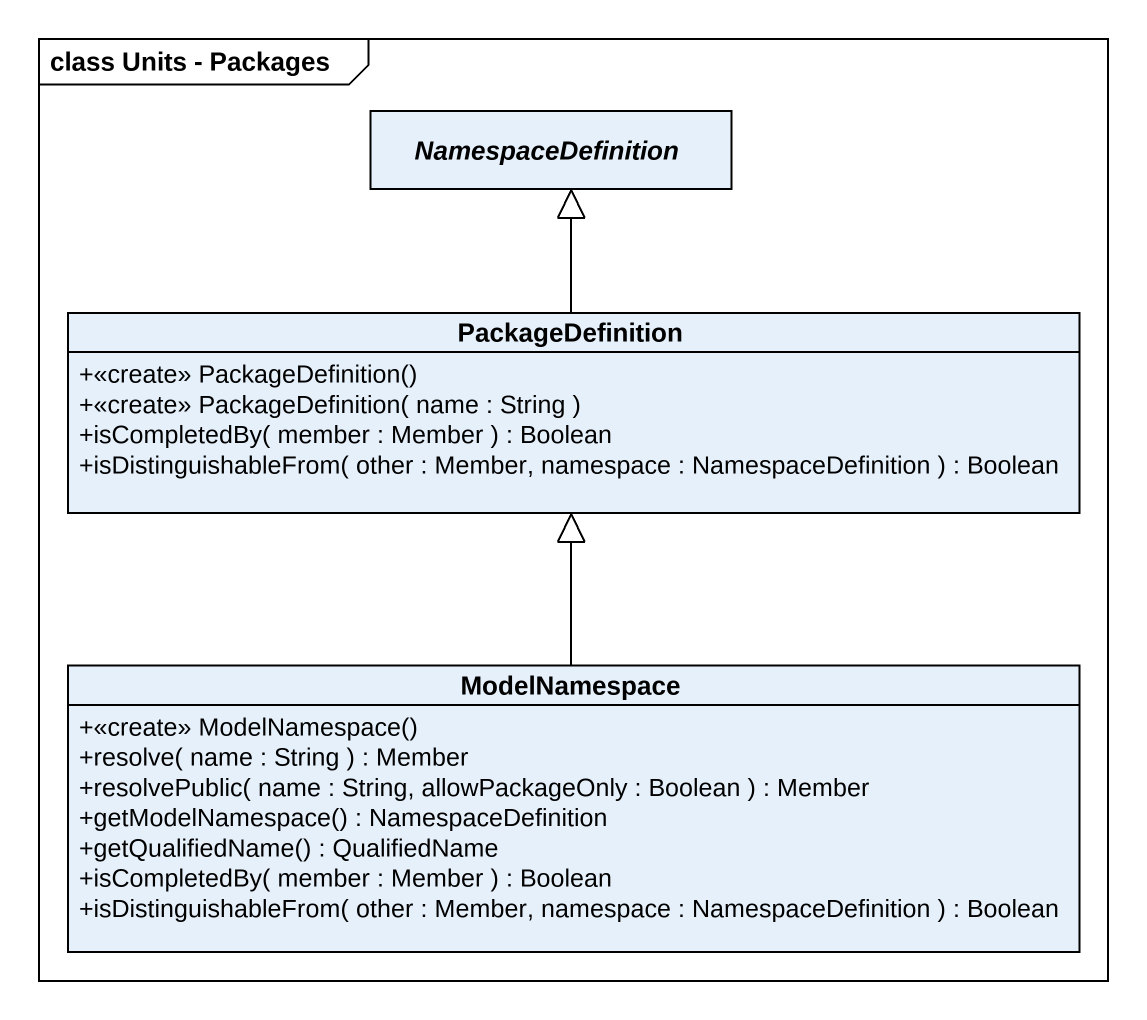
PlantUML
@startuml
mainframe class Units - Packages
hide circle
hide empty members
skinparam classAttributeIconSize 0
abstract class NamespaceDefinition
class PackageDefinition {
  +<<create>> PackageDefinition()
  +<<create>> PackageDefinition( name : String )
  +isCompletedBy( member : Member ) : Boolean
  +isDistinguishableFrom( other : Member, namespace : NamespaceDefinition ) : Boolean
}
class ModelNamespace {
  +<<create>> ModelNamespace()
  +resolve( name : String ) : Member
  +resolvePublic( name : String, allowPackageOnly : Boolean ) : Member
  +getModelNamespace() : NamespaceDefinition
  +getQualifiedName() : QualifiedName
  +isCompletedBy( member : Member ) : Boolean
  +isDistinguishableFrom( other : Member, namespace : NamespaceDefinition ) : Boolean
}
PackageDefinition -up-|> NamespaceDefinition
ModelNamespace -up-|> PackageDefinition
@enduml
